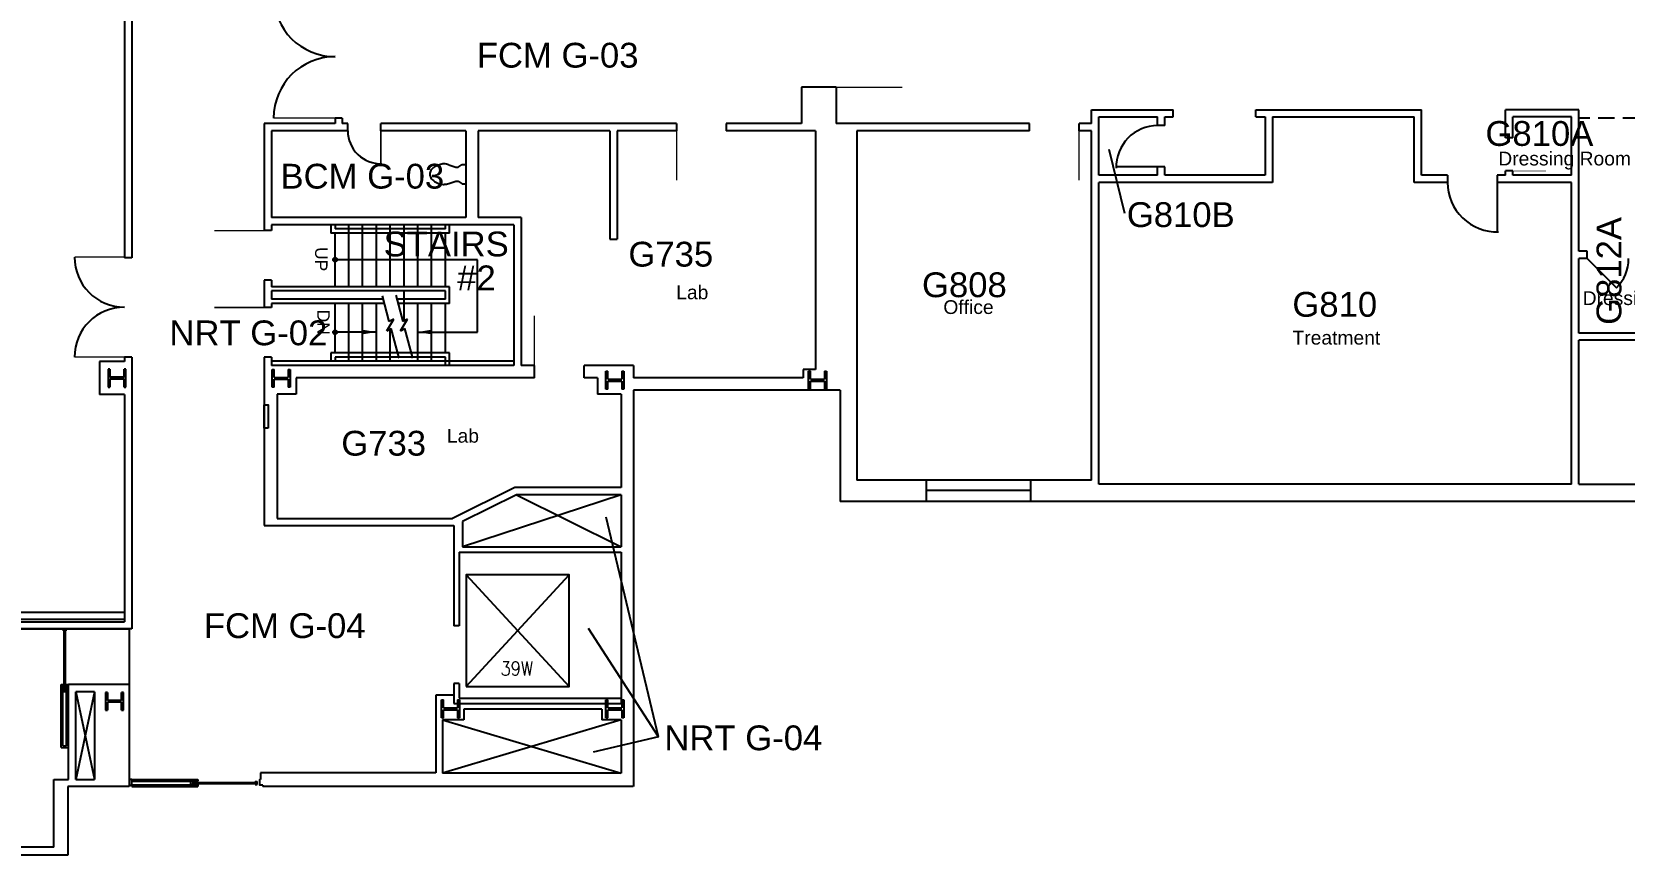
# Model space of a CAD drawing. Extents: x 889 to 4763, y 151 to 3209.
# Drawn here: x 1919 to 3074, y 789 to 1387 of the extents above; entities that cross this region are included whole.
import ezdxf

# ---------------------------------------------------------------- set-up
doc = ezdxf.new("R2010")
doc.units = 0
doc.header["$LTSCALE"] = 96
doc.header["$MEASUREMENT"] = 0
doc.linetypes.add('HIDDEN2', pattern=[0.1875, 0.125, -0.0625])
doc.layers.get('0').update_dxf_attribs({"linetype": 'CONTINUOUS'})
for name, color, linetype in [('A-ANNO-TEXT', 4, 'CONTINUOUS'), ('A-ANNO-TEXT-CTC', 181, 'CONTINUOUS'), ('A-COLS', 1, 'CONTINUOUS'), ('A-DOOR', 2, 'CONTINUOUS'), ('A-FLOR-CASE', 3, 'CONTINUOUS'), ('A-FLOR-PATT', 9, 'CONTINUOUS'), ('A-FLOR-SHFT', 1, 'CONTINUOUS'), ('A-FLOR-STRS', 2, 'CONTINUOUS'), ('A-GLAZ', 2, 'CONTINUOUS'), ('A-WALL-FULL', 6, 'CONTINUOUS'), ('A-WALL-SILL', 1, 'CONTINUOUS'), ('DEF', 31, 'CONTINUOUS'), ('P-FIXT', 3, 'CONTINUOUS'), ('S-COLS-EXST', 14, 'CONTINUOUS')]:
    doc.layers.add(name, color=color, linetype=linetype)
doc.styles.add('ARIAL', font='arial.ttf')
doc.styles.add('PP-FPLL-unverified$0$STANDARD', font='ROMANS.shx', dxfattribs={"width": 0.85})

# ---------------------------------------------------------------- blocks, each defined once
blk = doc.blocks.new('DL')
at = {"layer": 'A-DOOR'}
blk.add_lwpolyline([(1, 0, 0, 0, 0.414214), (0, 1, 0.0278, 0.0278, 0), (0, 0, 0.0278, 0.0278, 0)], format="xyseb", dxfattribs=at)
blk = doc.blocks.new('DR')
at = {"layer": 'A-DOOR'}
blk.add_lwpolyline([(0, 0, 0.0208, 0.0208, 0), (0, 1, 0, 0, 0.414214), (-1, 0, 0, 0, 0.414214)], format="xyseb", dxfattribs=at)
blk = doc.blocks.new('COL')
at = {"layer": 'A-COLS'}
for p, q in [((-0.5, 0.5), (0.5, 0.5)), ((-0.5, 0.393), (-0.5, 0.5)), ((-0.5, 0.393), (-0.054, 0.393)), ((-0.054, -0.393), (-0.054, 0.393)), ((0.054, -0.393), (0.054, 0.393)), ((0.054, 0.393), (0.5, 0.393)), ((0.5, 0.5), (0.5, 0.393)), ((-0.5, -0.5), (-0.5, -0.393)), ((-0.054, -0.393), (-0.5, -0.393)), ((0.5, -0.5), (-0.5, -0.5)), ((0.5, -0.393), (0.054, -0.393)), ((0.5, -0.393), (0.5, -0.5))]:
    blk.add_line(p, q, dxfattribs=at)
blk = doc.blocks.new('90S1')
blk.add_line((-0.5, 0), (-0.5, 1))
blk.add_arc((-0.5, 0), 1, 0, 91.707)
blk = doc.blocks.new('TOILET3')
for p, q in [((0, -7), (0, 7)), ((2.5, 7), (0, 7)), ((5.6, 5), (2.5, 7)), ((7.2, 5), (5.6, 5)), ((12.3, 6.8), (7.2, 5)), ((2.5, -7), (0, -7)), ((5.6, -5), (2.5, -7)), ((7.2, -5), (5.6, -5)), ((12.3, -6.8), (7.2, -5))]:
    blk.add_line(p, q)
for centre, radius, start, end in [((15.7, -3.1), 10.5, 90, 108.8354), ((16.2, -0.6), 8.05, 71.1646, 93.7754), ((15.2, -6.5), 14, 57.6462, 74.7553), ((16.2, -4), 11.3, 36.0611, 55.3641), ((20.1, 0), 5.93, 360, 26.7012), ((20.1, 0), 5.93, 333.2988, 0), ((15.7, 3.1), 10.5, 251.1646, 270), ((15.7, 3.1), 10.5, 270, 288.8354), ((15.7, 5.9), 13.2, 284.9626, 301.7838), ((16.2, 4), 11.3, 304.6359, 323.9389)]:
    blk.add_arc(centre, radius, start, end)

msp = doc.modelspace()

# ---------------------------------------------------------------- linework, layer by layer
at = {"layer": 'A-ANNO-TEXT'}
for p, q in [((2242.2, 1221.4), (2139, 1221.4)), ((2242.2, 1168.8), (2242.2, 1221.4)), ((2168.8, 1168.8), (2139, 1168.8)), ((2199, 1168.8), (2242.2, 1168.8))]:
    msp.add_line(p, q, dxfattribs=at)
for centre in [(2139, 1221.4), (2139, 1168.8)]:
    msp.add_circle(centre, 1.44, dxfattribs=at)
for points in [[(2158.2, 1167.1), (2158.2, 1170.7), (2169, 1168.9)], [(2209.6, 1167.1), (2209.6, 1170.7), (2198.8, 1168.9)]]:
    msp.add_solid(points, dxfattribs=at)
at = {"layer": 'A-ANNO-TEXT-CTC', "linetype": 'HIDDEN2'}
msp.add_line((3121.3, 1324.2), (3041.4, 1324.2), dxfattribs=at)
at = {"layer": 'A-ANNO-TEXT-CTC'}
for p, q in [((2711.9, 1254.9), (2700.5, 1301.3)), ((2373.6, 875.2), (2335.6, 1034.5)), ((2373.6, 875.2), (2322.8, 953.7)), ((2373.6, 875.2), (2326.3, 863.9))]:
    msp.add_line(p, q, dxfattribs=at)
at = {"layer": 'A-DOOR'}
for p, q in [((3047.4, 1222.2), (3068.6, 1201)), ((1941.9, 952), (1941.9, 953.5)), ((1943.9, 953.5), (1941.9, 953.5)), ((1941.9, 952), (1943.9, 952)), ((1942.5, 909.3), (1942.5, 952)), ((1943.3, 909.3), (1943.3, 952)), ((1943.9, 952), (1943.9, 953.5)), ((1940.3, 913), (1941.6, 913)), ((1940.3, 867.3), (1940.3, 913)), ((1941.6, 868.6), (1941.6, 913)), ((1944.1, 913), (1945.5, 913)), ((1944.1, 868.6), (1944.1, 913)), ((1941.9, 909.3), (1943.9, 909.3)), ((1941.9, 909.3), (1941.9, 907.8)), ((1943.9, 907.8), (1941.9, 907.8)), ((1943.9, 909.3), (1943.9, 907.8)), ((1940.3, 867.3), (1945.5, 867.3)), ((1941.6, 868.6), (1944.1, 868.6)), ((1991.5, 844.2), (2039.5, 844.2)), ((2039.5, 844.2), (2039.5, 842.9)), ((1991.5, 842.9), (2039.5, 842.9)), ((1991.5, 840.4), (2039.5, 840.4)), ((1991.5, 839), (1991.5, 840)), ((1991.5, 839), (2039.5, 839)), ((2035.8, 842.6), (2034.3, 842.6)), ((2034.3, 840.6), (2034.3, 842.6)), ((2035.8, 840.6), (2034.3, 840.6)), ((2035.8, 842.6), (2035.8, 840.6)), ((2035.8, 842), (2080.7, 842)), ((2035.8, 841.2), (2080.7, 841.2)), ((2039.5, 840.4), (2039.5, 839)), ((2081, 842.6), (2081, 840.6)), ((2081, 842.6), (2082.5, 842.6)), ((2081, 840.6), (2082.5, 840.6)), ((2082.5, 840.6), (2082.5, 842.6))]:
    msp.add_line(p, q, dxfattribs=at)
for points, format in [([(2502.5, 1346.5, 1, 1, 0), (2550.5, 1346.5, 0, 0, 0.414214), (2502.5, 1394.5, 0, 0, 0)], "xyseb"), ([(2148.2, 1315, 0.422967), (2173, 1291)], "xyb"), ([(2386.8, 1315, 1, 1, 0), (2386.8, 1279, 0, 0, 0.414214), (2422.8, 1315, 0, 0, 0)], "xyseb"), ([(2087.5, 1242.5, 1, 1, 0), (2051.5, 1242.5, 0, 0, 0.414214), (2087.5, 1206.5, 0, 0, 0)], "xyseb"), ([(2087.5, 1186.7, 1, 1, 0), (2051.5, 1186.7, 0, 0, 0.414214), (2087.5, 1150.7, 0, 0, 0)], "xyseb"), ([(2319.6, 1144.7, 0, 0, 0.414214), (2283.6, 1180.8, 1, 1, 0), (2283.6, 1144.7, 0, 0, 0)], "xyseb")]:
    msp.add_lwpolyline(points, format=format, dxfattribs=at)
at = {"layer": 'A-DOOR', "const_width": 1}
for points in [[(2094.4, 1324.2), (2139, 1324.2)], [(2172.2, 1315), (2172.2, 1291)], [(1950, 1223.3), (1986.2, 1223.3)], [(1950, 1150.7), (1986.2, 1150.7)]]:
    msp.add_lwpolyline(points, dxfattribs=at)
at = {"layer": 'A-DOOR'}
for centre, radius, start, end in [((2139, 1413.3), 44.6, 180, 270), ((2139, 1324.2), 44.6, 90, 180), ((1986.2, 1223.3), 36.3, 180, 270), ((3047.4, 1222.2), 30, 315, 0), ((1986.2, 1150.7), 36.3, 90, 180)]:
    msp.add_arc(centre, radius, start, end, dxfattribs=at)
at = {"layer": 'A-FLOR-CASE'}
msp.add_line((2268.8, 1147.7), (2092.8, 1147.7), dxfattribs=at)
at = {"layer": 'A-FLOR-PATT'}
msp.add_line((1989.5, 953.5), (1989.5, 913), dxfattribs=at)
at = {"layer": 'A-FLOR-SHFT'}
for p, q in [((2234.2, 992.7), (2308.9, 911.7)), ((2234.2, 911.7), (2308.9, 992.7))]:
    msp.add_line(p, q, dxfattribs=at)
for points in [[(2346.5, 1050.7), (2231.4, 1012.9)], [(2270.6, 1050.7), (2346.5, 1012.9)], [(1950.8, 907.8), (1964.5, 844.2)], [(1964.5, 907.8), (1950.8, 844.2)], [(2217, 887.4), (2346.5, 848.7)], [(2346.5, 887.4), (2217, 848.7)]]:
    msp.add_lwpolyline(points, dxfattribs=at)
msp.add_lwpolyline([(2234.2, 911.7), (2308.9, 911.7), (2308.9, 992.7), (2234.2, 992.7)], close=True, dxfattribs=at)
at = {"layer": 'A-FLOR-STRS'}
for p, q in [((2136, 1246.6), (2136, 1240.7)), ((2222, 1240.7), (2136, 1240.7)), ((2139, 1246.7), (2139, 1243.7)), ((2219, 1243.7), (2139, 1243.7)), ((2139, 1201.7), (2139, 1240.7)), ((2149, 1201.7), (2149, 1246.7)), ((2159, 1201.7), (2159, 1246.7)), ((2169, 1201.7), (2169, 1246.7)), ((2179, 1201.7), (2179, 1246.7)), ((2189, 1202), (2189, 1246.7)), ((2199, 1201.7), (2199, 1246.7)), ((2209, 1201.7), (2209, 1246.7)), ((2219, 1243.7), (2219, 1246.8)), ((2219, 1201.7), (2219, 1240.7)), ((2222, 1240.7), (2222, 1246.8)), ((2178.3, 1176.5), (2173.3, 1195.2)), ((2188.3, 1176.5), (2183.2, 1195.7)), ((2189, 1176.9), (2189, 1198)), ((2139, 1153.7), (2139, 1189.7)), ((2149, 1147.7), (2149, 1189.7)), ((2159, 1147.7), (2159, 1189.7)), ((2169, 1147.7), (2169, 1189.7)), ((2176.5, 1169.7), (2181.5, 1178.3)), ((2181.5, 1178.3), (2178.3, 1176.5)), ((2186.5, 1169.7), (2191.5, 1178.3)), ((2191.5, 1178.3), (2188.3, 1176.5)), ((2199, 1147.7), (2199, 1189.7)), ((2209, 1147.7), (2209, 1189.7)), ((2219, 1153.7), (2219, 1189.7)), ((2176.5, 1169.7), (2179.7, 1171.5)), ((2179, 1147.7), (2179, 1171.1)), ((2185.4, 1150), (2179.7, 1171.5)), ((2186.5, 1169.7), (2189.7, 1171.5)), ((2195.4, 1150), (2189.7, 1171.5)), ((2222, 1153.7), (2136, 1153.7)), ((2136, 1153.7), (2136, 1147.7)), ((2219, 1150.7), (2139, 1150.7)), ((2139, 1150.7), (2139, 1147.7)), ((2219, 1144.7), (2219, 1150.7)), ((2222, 1144.7), (2222, 1153.7))]:
    msp.add_line(p, q, dxfattribs=at)
at = {"layer": 'A-GLAZ'}
msp.add_line((2643.8, 1053.8), (2568.1, 1053.8), dxfattribs=at)
at = {"layer": 'A-WALL-FULL'}
for p, q in [((1986.2, 1417.7), (1986.2, 1222.7)), ((1991.5, 1417.7), (1991.5, 1222.7)), ((2477.5, 1346.5), (2477.5, 1320.2)), ((2502.5, 1346.5), (2477.5, 1346.5)), ((2502.5, 1346.5), (2502.5, 1320.2)), ((2687.7, 1320.2), (2687.7, 1330.2)), ((2687.7, 1330.2), (2747, 1330.2)), ((2747, 1325), (2747, 1330.2)), ((2807, 1330.2), (2927.1, 1330.2)), ((2807, 1325), (2807, 1330.2)), ((2927.1, 1282.7), (2927.1, 1330.2)), ((2988.1, 1309.8), (2988.1, 1330.2)), ((3041.4, 1330.2), (2988.1, 1330.2)), ((3041.4, 1227.5), (3041.4, 1330.2)), ((2139, 1320.2), (2087.5, 1320.2)), ((2087.5, 1320.2), (2087.5, 1242.5)), ((2144.2, 1324.2), (2139, 1324.2)), ((2139, 1324.2), (2139, 1320.2)), ((2144.2, 1324.2), (2144.2, 1320.2)), ((2148.2, 1320.2), (2144.2, 1320.2)), ((2148.2, 1315), (2148.2, 1320.2)), ((2386.8, 1320.2), (2172.2, 1320.2)), ((2172.2, 1315), (2172.2, 1320.2)), ((2386.8, 1320.2), (2386.8, 1315)), ((2477.5, 1320.2), (2422.8, 1320.2)), ((2422.8, 1320.2), (2422.8, 1315)), ((2642.8, 1320.2), (2502.5, 1320.2)), ((2642.8, 1315), (2642.8, 1320.2)), ((2678.8, 1315), (2678.8, 1320.2)), ((2687.7, 1320.2), (2678.8, 1320.2)), ((2693, 1282.7), (2693, 1325)), ((2693, 1325), (2735.7, 1325)), ((2735.7, 1318.7), (2735.7, 1325)), ((2741, 1318.7), (2735.7, 1318.7)), ((2741, 1325), (2747, 1325)), ((2741, 1318.7), (2741, 1325)), ((2807, 1325), (2813.8, 1325)), ((2813.8, 1325), (2813.8, 1282.7)), ((2819.1, 1325), (2819.1, 1277.5)), ((2819.1, 1325), (2921.9, 1325)), ((2921.9, 1277.5), (2921.9, 1325)), ((2993.4, 1309.8), (2993.4, 1325)), ((3036.1, 1325), (2993.4, 1325)), ((3036.1, 1282.7), (3036.1, 1325)), ((2092.8, 1315), (2092.8, 1252)), ((2148.2, 1315), (2092.8, 1315)), ((2233.8, 1315), (2172.2, 1315)), ((2233.8, 1315), (2233.8, 1252)), ((2242.8, 1315), (2242.8, 1252)), ((2338.4, 1315), (2242.8, 1315)), ((2338.4, 1315), (2338.4, 1236.2)), ((2386.8, 1315), (2343.6, 1315)), ((2343.6, 1315), (2343.6, 1236.2)), ((2487.5, 1315), (2422.8, 1315)), ((2487.5, 1315), (2487.5, 1141.8)), ((2642.8, 1315), (2517.5, 1315)), ((2517.5, 1315), (2517.5, 1061.5)), ((2687.7, 1315), (2678.8, 1315)), ((2687.7, 1061.5), (2687.7, 1315)), ((2993.4, 1309.8), (2988.1, 1309.8)), ((2735.7, 1282.7), (2693, 1282.7)), ((2735.7, 1282.7), (2735.7, 1288.7)), ((2741, 1288.7), (2735.7, 1288.7)), ((2741, 1282.7), (2741, 1288.7)), ((2813.8, 1282.7), (2741, 1282.7)), ((2946.1, 1282.7), (2927.1, 1282.7)), ((2946.1, 1282.7), (2946.1, 1277.5)), ((2988.1, 1282.7), (2982.1, 1282.7)), ((2982.1, 1282.7), (2982.1, 1277.5)), ((2993.4, 1285.8), (2988.1, 1285.8)), ((2988.1, 1282.7), (2988.1, 1285.8)), ((2993.4, 1282.7), (2993.4, 1285.8)), ((3036.1, 1282.7), (2993.4, 1282.7)), ((2693, 1058.5), (2693, 1277.5)), ((2819.1, 1277.5), (2693, 1277.5)), ((2946.1, 1277.5), (2921.9, 1277.5)), ((3036.1, 1277.5), (2982.1, 1277.5)), ((3036.1, 1058.5), (3036.1, 1277.5)), ((2233.8, 1252), (2092.8, 1252)), ((2274, 1252), (2242.8, 1252)), ((2274, 1252), (2274, 1144.7)), ((2092.8, 1242.5), (2087.5, 1242.5)), ((2268.8, 1246.7), (2092.8, 1246.7)), ((2092.8, 1246.7), (2092.8, 1242.5)), ((2268.8, 1246.7), (2268.8, 1144.7)), ((2338.4, 1236.2), (2343.6, 1236.2)), ((3047.4, 1227.5), (3041.4, 1227.5)), ((3047.4, 1222.2), (3047.4, 1227.5)), ((1991.5, 1222.7), (1986.2, 1222.7)), ((3047.4, 1222.2), (3041.4, 1222.2)), ((3041.4, 1168.2), (3041.4, 1222.2)), ((2092.8, 1206.5), (2087.5, 1206.5)), ((2087.5, 1206.5), (2087.5, 1186.7)), ((2092.8, 1206.5), (2092.8, 1201.7)), ((2222, 1201.7), (2092.8, 1201.7)), ((2222, 1189.7), (2222, 1201.7)), ((2219, 1198.8), (2092.8, 1198.8)), ((2092.8, 1198.8), (2092.8, 1192.7)), ((2174, 1192.7), (2092.8, 1192.7)), ((2219, 1192.7), (2184, 1192.7)), ((2219, 1192.7), (2219, 1198.8)), ((2092.8, 1186.7), (2087.5, 1186.7)), ((2174.8, 1189.7), (2092.8, 1189.7)), ((2092.8, 1189.7), (2092.8, 1186.7)), ((2222, 1189.7), (2184.8, 1189.7)), ((3086.4, 1168.2), (3041.4, 1168.2)), ((3041.4, 1058.5), (3041.4, 1163)), ((3142.9, 1163), (3041.4, 1163)), ((1986.2, 1147.5), (1968.2, 1147.5)), ((1968.2, 1147.5), (1968.2, 1123.5)), ((1986.2, 1150.7), (1986.2, 1147.5)), ((1991.5, 1150.7), (1986.2, 1150.7)), ((1991.5, 1150.7), (1991.5, 953.5)), ((2092.8, 1150.7), (2087.5, 1150.7)), ((2087.5, 1150.7), (2087.5, 1028.4)), ((2092.8, 1150.7), (2092.8, 1144.7)), ((2268.8, 1144.7), (2092.8, 1144.7)), ((2283.7, 1144.7), (2274, 1144.7)), ((2283.7, 1135.7), (2283.7, 1144.7)), ((2319.7, 1135.7), (2319.7, 1144.7)), ((2355.5, 1144.7), (2319.7, 1144.7)), ((2355.5, 1144.7), (2355.5, 1135.7)), ((2283.7, 1135.7), (2110.8, 1135.7)), ((2110.8, 1135.7), (2110.8, 1123.7)), ((2329.4, 1135.7), (2319.7, 1135.7)), ((2329.4, 1135.7), (2329.4, 1123.7)), ((2478.5, 1135.7), (2355.5, 1135.7)), ((2478.5, 1141.8), (2478.5, 1135.7)), ((2487.5, 1141.8), (2478.5, 1141.8)), ((1986.2, 1123.5), (1968.2, 1123.5)), ((1986.2, 1123.5), (1986.2, 965.5)), ((2110.8, 1123.7), (2097, 1123.7)), ((2097, 1123.7), (2097, 1051.9)), ((2346.5, 1123.7), (2329.4, 1123.7)), ((2346.5, 1123.7), (2346.5, 1056)), ((2505.5, 1126.8), (2355.5, 1126.8)), ((2355.5, 1126.8), (2355.5, 839)), ((2505.5, 1126.8), (2505.5, 1046)), ((2097, 1118.4), (2097, 1033.6)), ((2269.4, 1056), (2224.2, 1033.6)), ((2346.5, 1056), (2269.4, 1056)), ((2568.1, 1061.5), (2517.5, 1061.5)), ((2568.1, 1046), (2568.1, 1061.5)), ((2687.7, 1061.5), (2643.8, 1061.5)), ((2643.8, 1046), (2643.8, 1061.5)), ((3036.1, 1058.5), (2693, 1058.5)), ((3041.4, 1058.5), (3256.8, 1058.5)), ((2270.6, 1050.7), (2231.4, 1031.3)), ((2346.5, 1050.7), (2270.6, 1050.7)), ((2342.6, 1050.7), (2343.9, 1050.7)), ((2346.5, 1050.7), (2346.5, 1012.9)), ((2569.5, 1046), (2505.5, 1046)), ((3469, 1046), (2643.8, 1046)), ((2087.5, 1028.4), (2225.2, 1028.4)), ((2097, 1033.6), (2224.2, 1033.6)), ((2225.2, 1028.4), (2225.2, 1012.9)), ((2231.4, 1031.3), (2231.4, 1012.9)), ((2225.2, 1012.9), (2225.2, 955.8)), ((2229, 1009.2), (2346.5, 1009.2)), ((2229, 1009.2), (2229, 955.8)), ((2231.4, 1012.9), (2346.5, 1012.9)), ((2346.5, 1009.2), (2346.5, 899.4)), ((1712.7, 965.5), (1986.2, 965.5)), ((1712.7, 965.5), (1986.2, 965.5)), ((1718.6, 960.5), (1986.2, 960.5)), ((1986.2, 965.5), (1986.2, 958.5)), ((1720.6, 958.5), (1986.2, 958.5)), ((1749.8, 953.5), (1989.5, 953.5)), ((1991.5, 953.5), (1751, 953.5)), ((2229, 955.8), (2225.2, 955.8)), ((1945.5, 844.2), (1945.5, 913)), ((1989.5, 913), (1945.5, 913)), ((1989.5, 913), (1989.5, 839)), ((2225.2, 913.8), (2225.2, 899.4)), ((2229, 913.8), (2225.2, 913.8)), ((2229, 913.8), (2229, 903.2)), ((1950.8, 844.2), (1950.8, 907.8)), ((1964.5, 907.8), (1950.8, 907.8)), ((1964.5, 907.8), (1964.5, 844.2)), ((2212, 905.4), (2212, 849)), ((2225.2, 905.4), (2212, 905.4)), ((2229, 903.2), (2346.5, 903.2)), ((2225.2, 899.4), (2346.5, 899.4)), ((2232.4, 895.2), (2232.4, 887.4)), ((2332.5, 895.2), (2232.4, 895.2)), ((2332.5, 895.2), (2332.5, 887.4)), ((2217, 887.4), (2217, 848.7)), ((2232.4, 887.4), (2217, 887.4)), ((2346.5, 887.4), (2332.5, 887.4)), ((2346.5, 887.4), (2346.5, 848.7)), ((1935, 844.2), (1945.5, 844.2)), ((1935, 795), (1935, 844.2)), ((1950.8, 844.2), (1964.5, 844.2)), ((2212, 849), (2085, 849)), ((2085, 849), (2085, 844.2)), ((2346.5, 848.7), (2217, 848.7)), ((1989.5, 839), (1945, 839)), ((1945, 839), (1945, 789.3)), ((2086.5, 840), (2086.5, 839)), ((2355.3, 839), (2086.5, 839)), ((1945, 789.3), (1725, 789.3)), ((1935, 795), (1749.8, 795))]:
    msp.add_line(p, q, dxfattribs=at)
msp.add_lwpolyline([(2090.5, 1099.1), (2087.5, 1099.1), (2087.5, 1116.1), (2090.5, 1116.1)], close=True, dxfattribs=at)
for points in [[(1989.5, 840), (1991.5, 840), (1991.5, 844.2), (1989.5, 844.2)], [(2086.5, 840), (2084.5, 840), (2084.5, 844.2), (2085, 844.2)]]:
    msp.add_lwpolyline(points, dxfattribs=at)
at = {"layer": 'A-WALL-SILL'}
for p, q in [((2643.8, 1061.5), (2568.1, 1061.5)), ((2643.8, 1046), (2568.1, 1046))]:
    msp.add_line(p, q, dxfattribs=at)

# ---------------------------------------------------------------- block references
at = {"layer": 'A-COLS', "yscale": 13, "zscale": 13}
for p, xscale, rotation in [((1980.8, 1135.5), -13, 90), ((2099.8, 1135.3), 13, 270), ((2341.9, 1133.9), 13, 270), ((2488.9, 1133.9), 13, 270), ((2222.7, 895.4), 13, 270), ((2341.9, 895.4), 13, 270)]:
    msp.add_blockref('COL', p, dxfattribs=dict(at, xscale=xscale, rotation=rotation))
at = {"layer": 'A-DOOR'}
for name, p, xscale, yscale, zscale, rotation in [('90S1', (2735.7, 1303.7), 30, 30, 30, 90), ('DL', (2678.8, 1315), 36, 36, 36, 179.9999999999999), ('DR', (2993.4, 1285.8), 24, 24, 24, 270), ('90S1', (2964.1, 1277.5), 36, 36, 36, 179.9999999999999)]:
    msp.add_blockref(name, p, dxfattribs=dict(at, xscale=xscale, yscale=yscale, zscale=zscale, rotation=rotation))
at = {"layer": 'P-FIXT', "rotation": 179.9999999999999}
msp.add_blockref('TOILET3', (2233.8, 1283.5), dxfattribs=at)
at = {"layer": 'S-COLS-EXST', "xscale": -13, "yscale": 13, "zscale": 13, "rotation": 90}
msp.add_blockref('COL', (1979, 900.9), dxfattribs=at)

# ---------------------------------------------------------------- texts
at = {"layer": 'A-ANNO-TEXT', "style": 'ARIAL'}
for s, p in [('STAIRS', (2174.2, 1223.8)), ('G735', (2351.8, 1216.4)), ('#2', (2227.6, 1199.2)), ('G808', (2564.8, 1194.2)), ('G810', (2833.5, 1180)), ('G733', (2143.5, 1079.2))]:
    msp.add_text(s, height=18, dxfattribs=at).set_placement(p)
for s, p in [('UP', (2124.5, 1230.5)), ('DN', (2126.1, 1185.1))]:
    msp.add_text(s, height=9, rotation=270, dxfattribs=at).set_placement(p)
at = {"layer": 'A-ANNO-TEXT', "style": 'PP-FPLL-unverified$0$STANDARD', "width": 0.85}
msp.add_text('39W', height=10.06, dxfattribs=at).set_placement((2259.1, 919.7))
at = {"layer": 'A-ANNO-TEXT-CTC', "style": 'ARIAL'}
for s, p in [('FCM G-03', (2241.8, 1360.8)), ('G810A', (2973.6, 1304)), ('BCM G-03', (2099.4, 1273)), ('G810B', (2713.4, 1245.1)), ('NRT G-02', (2018.8, 1159.3)), ('FCM G-04', (2043.8, 946.8)), ('NRT G-04', (2377.9, 865.4))]:
    msp.add_text(s, height=18, dxfattribs=at).set_placement(p)
msp.add_text('G812A', height=18, rotation=90, dxfattribs=at).set_placement((3072.2, 1174.1))
at = {"layer": 'DEF', "style": 'ARIAL'}
for s, p in [('Dressing Room', (2982.9, 1289.8)), ('Lab', (2386.5, 1192.7)), ('Office', (2580.3, 1182)), ('Dressing Room', (3044.1, 1188.5)), ('Treatment', (2833.6, 1159.8)), ('Lab', (2220.1, 1088.6))]:
    msp.add_text(s, height=10, dxfattribs=at).set_placement(p)

doc.saveas('drawing.dxf')
